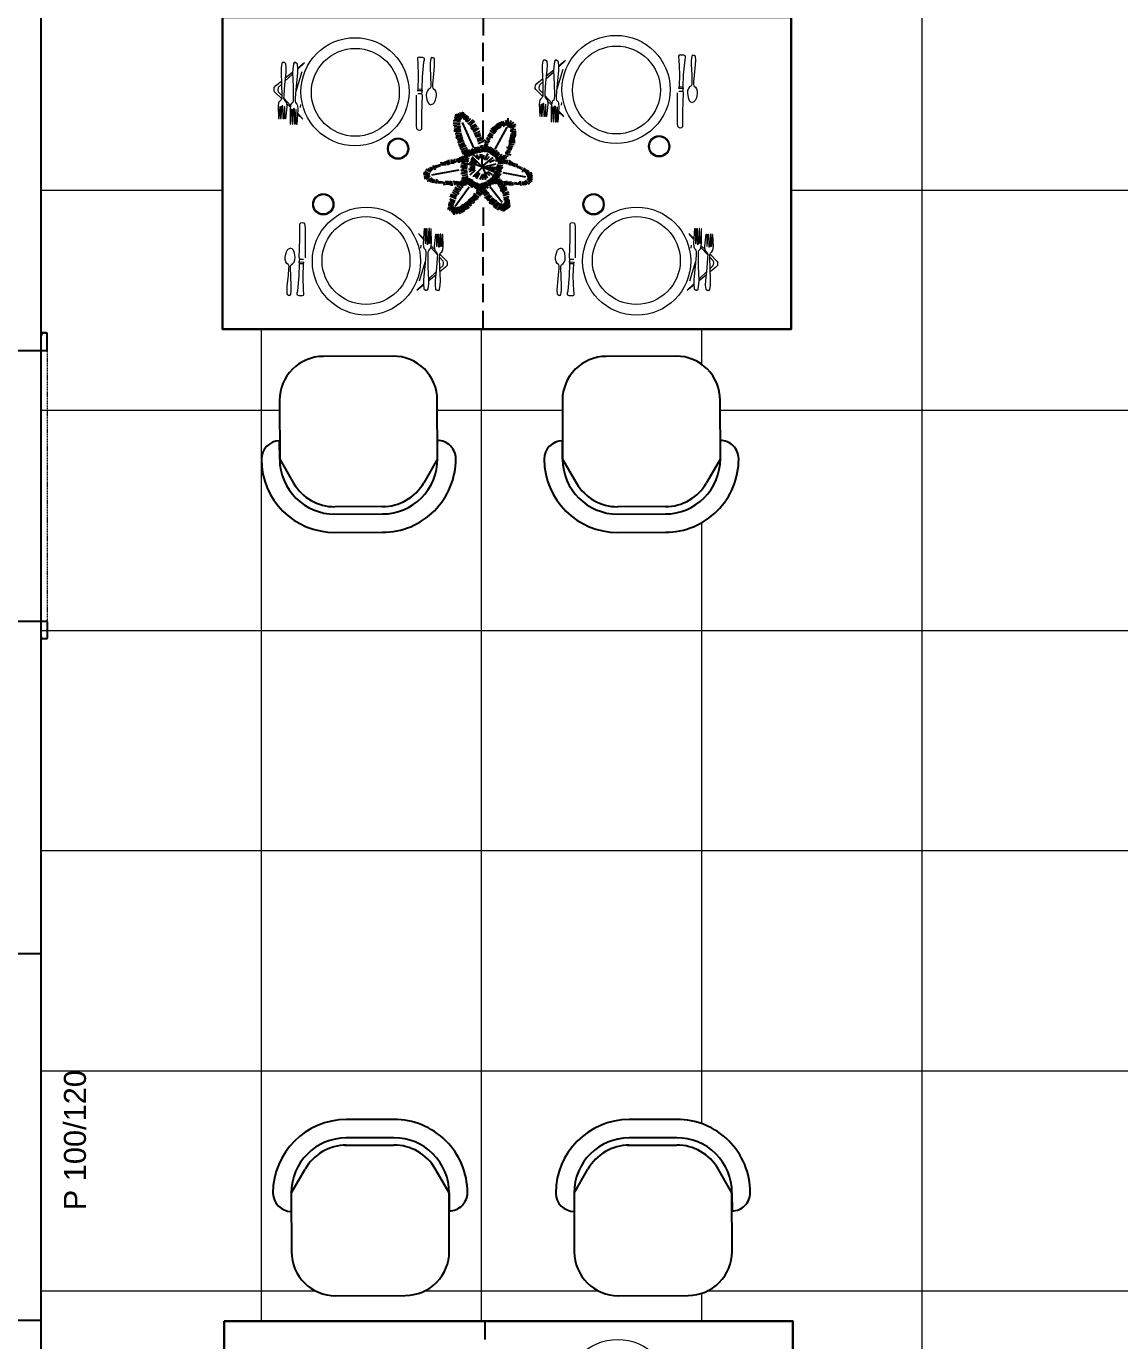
# Model space of a CAD drawing. Header units: millimetres. Extents: x 2497 to 4392, y 822 to 3100.
# Drawn here: x 3787.9 to 4085.9, y 2128.2 to 2486.5 of the extents above; entities that cross this region are included whole.
import ezdxf

# ---------------------------------------------------------------- set-up
doc = ezdxf.new("R2010")
doc.units = ezdxf.units.MM
for name, pattern in [('DOT', [0.25, 0, -0.25]), ('HIDDEN', [0.375, 0.25, -0.125]), ('HIDDEN2', [0.1875, 0.125, -0.0625]), ('STRICHPUNKT', [25.4, 12.7, -6.35, 0, -6.35])]:
    doc.linetypes.add(name, pattern=pattern)
for name, color, linetype, lineweight in [('1-DOOR', 11, 'Continuous', 15), ('1-HIDDEN', 8, 'HIDDEN', 18), ('ISI YALITIMI-50', 40, 'Continuous', 9), ('laminat kanat', 1, 'Continuous', 13), ('mdf', 37, 'Continuous', 18), ('tm_DOGRAMA_Woodwork', 124, 'Continuous', 20)]:
    doc.layers.add(name, color=color, linetype=linetype, lineweight=lineweight)
doc.layers.add('1-HATCH', color=7, linetype='Continuous', lineweight=9, true_color=0x8f9695)
doc.layers.add('6', color=6, linetype='Continuous')
doc.layers.add('LH', color=3, linetype='Continuous')
doc.styles.get("Standard").update_dxf_attribs({"font": 'arial.ttf'})
doc.linetypes.add('BATTING', pattern='A,0.0001,-0.1,[134,ltypeshp.shx,S=0.1,R=0,X=-0.1,Y=0],-0.2,[134,ltypeshp.shx,S=0.1,R=180,X=0.1,Y=0],-0.1', length=0.4001)

# ---------------------------------------------------------------- blocks, each defined once
blk = doc.blocks.new('A$C1DA50F55')
at = {"layer": '1-DOOR', "linetype": 'Continuous'}
for p, q in [((69.26, 78.72), (69.26, 79.42)), ((69.38, 78.72), (69.38, 79.42)), ((69.49, 79.44), (69.49, 78.92)), ((69.26, 78.72), (69.38, 78.72)), ((69.26, 75.24), (69.26, 74.54)), ((69.26, 75.24), (69.38, 75.24)), ((69.38, 75.24), (69.38, 74.54)), ((69.49, 74.52), (69.49, 75.04))]:
    blk.add_line(p, q, dxfattribs=at)
for points in [[(70.36, 82.32, 0.414214), (69.66, 83.02), (61.51, 83.02, 0.414214), (60.81, 82.32), (60.81, 80.02), (58.51, 80.02), (58.51, 82.32, -0.414214), (61.51, 85.32), (69.66, 85.32, -0.414214), (72.66, 82.32), (72.66, 79.77, -0.414214), (72.56, 79.67), (70.46, 79.67, -0.414214), (70.36, 79.77), (70.36, 82.32)], [(69.49, 78.92, 0.414214), (69.67, 78.74)], [(69.64, 78.92, 0.414214), (69.67, 78.89)], [(69.91, 78.74, 0.414214), (70.09, 78.92)], [(69.91, 78.89, 0.414214), (69.94, 78.92)], [(70.36, 79.07, 0.414214), (70.51, 79.22)], [(70.36, 78.92, 0.414214), (70.66, 79.22)], [(71.21, 78.77, 0.414214), (70.91, 79.07)], [(71.06, 78.77, 0.414214), (70.91, 78.92)], [(72.11, 79.07, 0.414214), (71.81, 78.77)], [(72.11, 78.92, 0.414214), (71.96, 78.77)], [(72.36, 79.22, 0.414214), (72.66, 78.92)], [(72.51, 79.22, 0.414214), (72.66, 79.07)], [(72.94, 78.92, 0.414214), (73.12, 78.74)], [(73.09, 78.92, 0.414214), (73.12, 78.89)], [(73.36, 78.89, 0.414214), (73.39, 78.92)], [(73.36, 78.74, 0.414214), (73.54, 78.92)], [(73.76, 79.42, 0.414214), (73.56, 79.62)], [(73.64, 79.42, 0.414214), (73.56, 79.5)], [(70.36, 71.64, -0.414214), (69.66, 70.94), (61.51, 70.94, -0.414214), (60.81, 71.64), (60.81, 73.94), (58.51, 73.94), (58.51, 71.64, 0.414214), (61.51, 68.64), (69.66, 68.64, 0.414214), (72.66, 71.64), (72.66, 74.19, 0.414214), (72.56, 74.29), (70.46, 74.29, 0.414214), (70.36, 74.19), (70.36, 71.64)], [(69.49, 75.04, -0.414214), (69.67, 75.22)], [(69.64, 75.04, -0.414214), (69.67, 75.07)], [(69.91, 75.22, -0.414214), (70.09, 75.04)], [(69.91, 75.07, -0.414214), (69.94, 75.04)], [(70.36, 75.04, -0.414214), (70.66, 74.74)], [(70.36, 74.89, -0.414214), (70.51, 74.74)], [(71.06, 75.19, -0.414214), (70.91, 75.04)], [(71.21, 75.19, -0.414214), (70.91, 74.89)], [(72.11, 74.89, -0.414214), (71.81, 75.19)], [(72.11, 75.04, -0.414214), (71.96, 75.19)], [(72.36, 74.74, -0.414214), (72.66, 75.04)], [(72.51, 74.74, -0.414214), (72.66, 74.89)], [(72.94, 75.04, -0.414214), (73.12, 75.22)], [(73.09, 75.04, -0.414214), (73.12, 75.07)], [(73.36, 75.22, -0.414214), (73.54, 75.04)], [(73.36, 75.07, -0.414214), (73.39, 75.04)], [(73.76, 74.54, -0.414214), (73.56, 74.34)], [(73.64, 74.54, -0.414214), (73.56, 74.46)]]:
    blk.add_lwpolyline(points, format="xyb", dxfattribs=at)
for points in [[(69.46, 79.62), (73.56, 79.62)], [(69.46, 79.5), (73.56, 79.5)], [(69.49, 79.44), (69.64, 79.44)], [(69.64, 79.44), (69.64, 78.92)], [(69.67, 78.89), (69.91, 78.89)], [(69.94, 78.92), (69.94, 79.07)], [(70.36, 79.07), (69.94, 79.07)], [(70.36, 78.92), (70.09, 78.92)], [(70.36, 79.07), (70.19, 79.07)], [(70.36, 78.92), (70.91, 78.92)], [(72.51, 79.62), (70.51, 79.62)], [(70.51, 79.62), (70.51, 79.22)], [(70.91, 79.07), (70.62, 79.07)], [(70.66, 79.62), (70.66, 79.22)], [(70.71, 79.67), (70.71, 78.42)], [(72.11, 79.07), (70.91, 79.07)], [(72.4, 79.07), (72.11, 79.07)], [(72.11, 78.92), (72.66, 78.92)], [(72.31, 79.67), (72.31, 78.42)], [(72.36, 79.62), (72.36, 79.22)], [(72.51, 79.62), (72.51, 79.22)], [(73.09, 79.07), (72.66, 79.07)], [(72.94, 78.92), (72.66, 78.92)], [(73.09, 78.92), (73.09, 79.07)], [(73.36, 78.89), (73.12, 78.89)], [(73.54, 79.44), (73.39, 79.44)], [(73.39, 79.44), (73.39, 78.92)], [(73.54, 79.44), (73.54, 78.92)], [(73.64, 78.72), (73.64, 79.42)], [(73.76, 78.72), (73.76, 79.42)], [(69.67, 78.74), (69.91, 78.74)], [(70.71, 74.29), (70.71, 75.54)], [(71.21, 78.42), (71.21, 78.77)], [(71.21, 75.54), (71.21, 75.19)], [(71.81, 78.42), (71.81, 78.77)], [(71.81, 75.54), (71.81, 75.19)], [(72.31, 74.29), (72.31, 75.54)], [(73.36, 78.74), (73.12, 78.74)], [(73.64, 78.72), (73.76, 78.72)], [(73.64, 75.24), (73.76, 75.24)], [(73.64, 75.24), (73.64, 74.54)], [(73.76, 75.24), (73.76, 74.54)], [(69.46, 74.46), (73.56, 74.46)], [(69.46, 74.34), (73.56, 74.34)], [(69.49, 74.52), (69.64, 74.52)], [(69.64, 74.52), (69.64, 75.04)], [(69.67, 75.22), (69.91, 75.22)], [(69.67, 75.07), (69.91, 75.07)], [(69.94, 75.04), (69.94, 74.89)], [(70.36, 74.89), (69.94, 74.89)], [(70.36, 75.04), (70.09, 75.04)], [(70.36, 74.89), (70.19, 74.89)], [(70.36, 75.04), (70.91, 75.04)], [(70.51, 74.34), (70.51, 74.74)], [(72.51, 74.34), (70.51, 74.34)], [(70.91, 74.89), (70.62, 74.89)], [(70.66, 74.34), (70.66, 74.74)], [(72.11, 74.89), (70.91, 74.89)], [(72.11, 75.04), (72.66, 75.04)], [(72.4, 74.89), (72.11, 74.89)], [(72.36, 74.34), (72.36, 74.74)], [(72.51, 74.34), (72.51, 74.74)], [(72.94, 75.04), (72.66, 75.04)], [(73.09, 74.89), (72.66, 74.89)], [(73.09, 75.04), (73.09, 74.89)], [(73.36, 75.22), (73.12, 75.22)], [(73.36, 75.07), (73.12, 75.07)], [(73.39, 74.52), (73.39, 75.04)], [(73.54, 74.52), (73.39, 74.52)], [(73.54, 74.52), (73.54, 75.04)]]:
    blk.add_lwpolyline(points, dxfattribs=at)
for centre, radius, start, end in [((69.46, 79.42), 0.2, 90, 180), ((69.46, 79.42), 0.08, 90, 180), ((69.46, 74.54), 0.2, 180, 270), ((69.46, 74.54), 0.08, 180, 270)]:
    blk.add_arc(centre, radius, start, end, dxfattribs=at)
at = {"layer": '1-HATCH', "linetype": 'Continuous'}
for points in [[(70.31, 78.83), (70.31, 78.73)], [(72.71, 78.83), (70.31, 78.83)], [(72.71, 78.83), (72.71, 78.73)], [(72.71, 78.73), (70.31, 78.73)], [(70.31, 78.69), (70.31, 78.59)], [(72.71, 78.69), (70.31, 78.69)], [(72.71, 78.59), (70.31, 78.59)], [(70.31, 75.27), (70.31, 75.37)], [(72.71, 75.37), (70.31, 75.37)], [(72.71, 75.27), (70.31, 75.27)], [(70.31, 75.13), (70.31, 75.23)], [(72.71, 75.23), (70.31, 75.23)], [(70.41, 78.55), (70.41, 78.45)], [(72.61, 78.55), (70.41, 78.55)], [(72.61, 78.45), (70.41, 78.45)], [(70.41, 75.41), (70.41, 75.51)], [(72.61, 75.51), (70.41, 75.51)], [(72.61, 75.41), (70.41, 75.41)], [(70.56, 78.42), (70.56, 78.22)], [(72.46, 78.42), (70.56, 78.42)], [(70.56, 75.54), (70.56, 75.74)], [(72.46, 75.54), (70.56, 75.54)], [(72.36, 78.12), (70.66, 78.12)], [(72.36, 75.84), (70.66, 75.84)], [(71.06, 78.52), (71.06, 78.77)], [(71.06, 75.44), (71.06, 75.19)], [(71.86, 78.42), (71.16, 78.42)], [(71.86, 75.54), (71.16, 75.54)], [(71.96, 78.52), (71.96, 78.77)], [(71.96, 75.44), (71.96, 75.19)], [(72.46, 78.42), (72.46, 78.22)], [(72.46, 75.54), (72.46, 75.74)], [(72.61, 78.55), (72.61, 78.45)], [(72.61, 75.41), (72.61, 75.51)], [(72.71, 78.69), (72.71, 78.59)], [(72.71, 75.27), (72.71, 75.37)], [(72.71, 75.13), (72.71, 75.23)], [(72.71, 75.13), (70.31, 75.13)]]:
    blk.add_lwpolyline(points, dxfattribs=at)
for points in [[(70.56, 78.22, 0.414214), (70.66, 78.12)], [(70.56, 75.74, -0.414214), (70.66, 75.84)], [(71.06, 78.52, 0.414214), (71.16, 78.42)], [(71.06, 75.44, -0.414214), (71.16, 75.54)], [(71.86, 78.42, 0.414214), (71.96, 78.52)], [(71.86, 75.54, -0.414214), (71.96, 75.44)], [(72.36, 78.12, 0.414214), (72.46, 78.22)], [(72.36, 75.84, -0.414214), (72.46, 75.74)]]:
    blk.add_lwpolyline(points, format="xyb", dxfattribs=at)
at = {"layer": '1-HIDDEN', "ltscale": 15}
for points in [[(71.96, 82.82), (71.06, 82.82)], [(71.06, 82.82), (71.06, 78.12)], [(71.96, 82.82), (71.96, 78.12)], [(71.06, 71.14), (71.06, 75.84)], [(71.96, 71.14), (71.96, 75.84)], [(71.96, 71.14), (71.06, 71.14)]]:
    blk.add_lwpolyline(points, dxfattribs=at)
at = {"layer": 'ISI YALITIMI-50', "linetype": 'BATTING', "ltscale": 2}
blk.add_line((65.34, 76.98), (12.19, 76.98), dxfattribs=at)
at = {"layer": 'laminat kanat'}
for p, q in [((2.61, 76.37), (2.61, 78.29)), ((2.61, 78.29), (3.09, 78.29)), ((3.09, 76.37), (2.61, 76.37)), ((2.87, 76.37), (2.87, 78.29)), ((5.19, 78.72), (3.09, 78.72)), ((3.09, 78.72), (3.09, 75.24)), ((3.09, 78.66), (3.09, 75.3)), ((3.09, 75.3), (3.15, 75.24)), ((3.09, 74.07), (3.09, 75.3)), ((3.09, 75.24), (5.19, 75.24)), ((4.99, 78.52), (3.29, 78.52)), ((3.29, 78.52), (3.29, 75.44)), ((3.29, 75.44), (4.99, 75.44)), ((4.43, 77.89), (4.99, 77.89)), ((4.43, 77.89), (4.43, 76.08)), ((4.43, 76.08), (4.99, 76.08)), ((4.63, 77.66), (4.63, 76.3)), ((4.66, 77.69), (4.99, 77.69)), ((4.66, 76.28), (4.99, 76.28)), ((4.83, 74.07), (4.83, 75.24)), ((4.99, 77.89), (4.99, 78.52)), ((4.99, 77.41), (4.99, 77.69)), ((5.19, 77.41), (4.99, 77.41)), ((5.19, 76.56), (4.99, 76.56)), ((4.99, 76.28), (4.99, 76.56)), ((4.99, 75.44), (4.99, 76.08)), ((5.19, 77.41), (5.19, 78.72)), ((5.19, 75.24), (5.19, 76.56)), ((78.34, 78.72), (80.44, 78.72)), ((78.34, 77.41), (78.34, 78.72)), ((78.34, 77.41), (78.54, 77.41)), ((78.34, 76.56), (78.54, 76.56)), ((78.34, 75.24), (78.34, 76.56)), ((80.44, 75.24), (78.34, 75.24)), ((78.54, 78.52), (80.24, 78.52)), ((78.54, 77.89), (78.54, 78.52)), ((79.1, 77.89), (78.54, 77.89)), ((78.87, 77.69), (78.54, 77.69)), ((78.54, 77.41), (78.54, 77.69)), ((78.54, 76.28), (78.54, 76.56)), ((78.87, 76.28), (78.54, 76.28)), ((79.1, 76.08), (78.54, 76.08)), ((78.54, 75.44), (78.54, 76.08)), ((80.24, 75.44), (78.54, 75.44)), ((78.9, 77.66), (78.9, 76.3)), ((79.1, 77.89), (79.1, 76.08)), ((80.24, 78.52), (80.24, 75.44)), ((80.38, 78.72), (80.44, 78.66)), ((80.44, 75.3), (80.38, 75.24)), ((80.44, 78.72), (80.44, 75.24)), ((80.44, 78.66), (80.44, 75.3)), ((80.92, 78.29), (80.44, 78.29)), ((80.44, 76.37), (80.92, 76.37)), ((80.66, 76.37), (80.66, 78.29)), ((80.92, 76.37), (80.92, 78.29))]:
    blk.add_line(p, q, dxfattribs=at)
at = {"layer": 'laminat kanat', "linetype": 'STRICHPUNKT'}
for p, q in [((3.96, 75.24), (3.96, 72.89)), ((2.78, 74.07), (5.13, 74.07))]:
    blk.add_line(p, q, dxfattribs=at)
at = {"layer": 'laminat kanat', "linetype": 'HIDDEN2', "ltscale": 15}
for p, q in [((3.09, 73.11), (4.83, 73.11)), ((3.09, 72.37), (3.09, 73.11)), ((4.83, 73.11), (4.83, 72.37)), ((7.09, 72.37), (4.83, 72.37))]:
    blk.add_line(p, q, dxfattribs=at)
at = {"layer": 'laminat kanat', "linetype": 'HIDDEN2', "ltscale": 10}
for p, q in [((3.1, 0), (3.09, 72.37)), ((7.1, 0.75), (7.09, 72.37))]:
    blk.add_line(p, q, dxfattribs=at)
at = {"layer": 'laminat kanat'}
blk.add_circle((3.96, 74.07), 0.653, dxfattribs=at)
at = {"layer": 'laminat kanat', "linetype": 'HIDDEN2', "ltscale": 10}
blk.add_arc((5.69, 74.74), 74.75, 268.6934, 0.3878, dxfattribs=at)
at = {"layer": 'laminat kanat'}
for centre, radius, start, end in [((4.66, 77.66), 0.025, 90, 180), ((4.66, 76.3), 0.025, 180, 270), ((78.87, 77.66), 0.025, 0, 90), ((78.87, 76.3), 0.025, 270, 0), ((3.96, 74.07), 0.87, 180, 0)]:
    blk.add_arc(centre, radius, start, end, dxfattribs=at)
at = {"layer": 'mdf'}
for p, q in [((9.19, 78.62), (9.19, 75.34)), ((12.19, 78.62), (12.19, 75.34)), ((65.34, 75.34), (65.34, 78.62)), ((69.84, 75.34), (69.84, 78.62)), ((72.84, 75.34), (72.84, 78.62))]:
    blk.add_line(p, q, dxfattribs=at)
for points in [[(5.19, 78.72), (78.34, 78.72)], [(5.19, 78.62), (78.34, 78.62)], [(5.19, 75.34), (78.34, 75.34)], [(5.19, 75.24), (78.34, 75.24)], [(12.19, 78.02), (65.34, 78.02)], [(12.19, 75.94), (65.34, 75.94)]]:
    blk.add_lwpolyline(points, dxfattribs=at)
at = {"layer": 'tm_DOGRAMA_Woodwork'}
for p, q in [((0, 98.54), (0, 97.34)), ((0.2, 98.54), (0.2, 97.34)), ((4.7, 98.84), (0.3, 98.84)), ((4.7, 98.64), (0.3, 98.64)), ((0.3, 97.24), (0.75, 97.24)), ((0.3, 97.04), (0.75, 97.04)), ((0.75, 97.04), (0.75, 97.24)), ((4.8, 79.17), (4.8, 98.54)), ((5, 79.17), (5, 98.54)), ((78.53, 79.17), (78.53, 98.54)), ((78.73, 79.17), (78.73, 98.54)), ((78.83, 98.84), (83.23, 98.84)), ((78.83, 98.64), (83.23, 98.64)), ((82.78, 97.04), (82.78, 97.24)), ((83.23, 97.24), (82.78, 97.24)), ((83.23, 97.04), (82.78, 97.04)), ((83.33, 98.54), (83.33, 97.34)), ((83.53, 98.54), (83.53, 97.34)), ((2.41, 75.54), (2.41, 80.82)), ((2.41, 80.82), (4.35, 80.82)), ((2.61, 75.54), (2.61, 80.32)), ((2.91, 80.62), (3.85, 80.62)), ((4.15, 80.32), (4.15, 79.17)), ((4.35, 80.82), (4.35, 79.17)), ((4.45, 79.07), (4.7, 79.07)), ((4.45, 78.87), (4.7, 78.87)), ((79.08, 79.07), (78.83, 79.07)), ((79.08, 78.87), (78.83, 78.87)), ((81.12, 80.82), (79.18, 80.82)), ((79.18, 80.82), (79.18, 79.17)), ((79.38, 80.32), (79.38, 79.17)), ((80.62, 80.62), (79.68, 80.62)), ((80.92, 75.54), (80.92, 80.32)), ((81.12, 75.54), (81.12, 80.82)), ((0, 76.74), (0, 75.54)), ((0.2, 76.74), (0.2, 75.54)), ((0.3, 77.04), (1.99, 77.04)), ((0.3, 76.84), (1.99, 76.84)), ((0.3, 75.44), (2.31, 75.44)), ((0.3, 75.24), (2.31, 75.24)), ((1.99, 76.84), (1.99, 77.04)), ((85.62, 75.44), (81.22, 75.44)), ((85.62, 75.24), (81.22, 75.24)), ((84.92, 76.84), (84.92, 77.04)), ((84.92, 77.04), (85.62, 77.04)), ((84.92, 76.84), (85.62, 76.84)), ((85.72, 76.74), (85.72, 75.54)), ((85.92, 76.74), (85.92, 75.54))]:
    blk.add_line(p, q, dxfattribs=at)
at = {"layer": 'tm_DOGRAMA_Woodwork', "linetype": 'DOT', "ltscale": 0.5}
blk.add_line((78.83, 98.84), (4.7, 98.84), dxfattribs=at)
at = {"layer": 'tm_DOGRAMA_Woodwork'}
for centre, radius, start, end in [((0.3, 98.54), 0.3, 90, 180), ((0.3, 97.34), 0.3, 180, 270), ((0.3, 98.54), 0.1, 90, 180), ((0.3, 97.34), 0.1, 180, 270), ((4.7, 98.54), 0.3, 0, 90), ((4.7, 98.54), 0.1, 0, 90), ((78.83, 98.54), 0.3, 90, 180), ((78.83, 98.54), 0.1, 90, 180), ((83.23, 98.54), 0.3, 0, 90), ((83.23, 98.54), 0.1, 0, 90), ((83.23, 97.34), 0.3, 270, 0), ((83.23, 97.34), 0.1, 270, 0), ((2.91, 80.32), 0.3, 90, 180), ((3.85, 80.32), 0.3, 0, 90), ((4.45, 79.17), 0.3, 180, 270), ((4.45, 79.17), 0.1, 180, 270), ((4.7, 79.17), 0.3, 270, 0), ((4.7, 79.17), 0.1, 270, 0), ((78.83, 79.17), 0.3, 180, 270), ((78.83, 79.17), 0.1, 180, 270), ((79.08, 79.17), 0.3, 270, 0), ((79.08, 79.17), 0.1, 270, 0), ((79.68, 80.32), 0.3, 90, 180), ((80.62, 80.32), 0.3, 0, 90), ((0.3, 76.74), 0.3, 90, 180), ((0.3, 75.54), 0.3, 180, 270), ((0.3, 76.74), 0.1, 90, 180), ((0.3, 75.54), 0.1, 180, 270), ((2.31, 75.54), 0.3, 270, 0), ((2.31, 75.54), 0.1, 270, 0), ((81.22, 75.54), 0.3, 180, 270), ((81.22, 75.54), 0.1, 180, 270), ((85.62, 76.74), 0.3, 0, 90), ((85.62, 76.74), 0.1, 0, 90), ((85.62, 75.54), 0.3, 270, 0), ((85.62, 75.54), 0.1, 270, 0)]:
    blk.add_arc(centre, radius, start, end, dxfattribs=at)
blk = doc.blocks.new('A$C0CF827CB')
at = {"lineweight": 20}
for p, q in [((-4.96, 26.05), (-5.12, 25)), ((-4.82, 26.31), (-4.96, 26.05)), ((-4.55, 26.43), (-4.82, 26.31)), ((-4.55, 26.43), (-4.29, 26.42)), ((-4.29, 26.42), (-4.03, 26.28)), ((-4.03, 26.28), (-3.91, 26.02)), ((-3.91, 26.02), (-3.81, 24.96)), ((-1.81, 25.95), (-1.98, 24.64)), ((-1.67, 26.21), (-1.81, 25.95)), ((-1.4, 26.34), (-1.67, 26.21)), ((-1.14, 26.33), (-1.4, 26.34)), ((-1.4, 26.34), (-1.14, 26.33)), ((-1.14, 26.33), (-0.88, 26.19)), ((-0.88, 26.19), (-0.76, 25.92)), ((-0.76, 25.92), (-0.66, 24.6)), ((32.01, 27.45), (32, 27.05)), ((32, 27.05), (32.11, 26.52)), ((32.15, 27.7), (32.01, 27.45)), ((32.11, 26.52), (32.25, 22.44)), ((32.55, 27.82), (32.15, 27.7)), ((32.55, 27.82), (33.34, 27.8)), ((33.69, 26.47), (33.3, 22.41)), ((33.34, 27.8), (33.73, 27.66)), ((33.84, 27), (33.69, 26.47)), ((33.73, 27.66), (33.85, 27.39)), ((33.85, 27.39), (33.84, 27)), ((35.49, 26.38), (35.47, 25.26)), ((35.47, 25.26), (35.6, 22.26)), ((35.62, 27.35), (35.49, 26.38)), ((35.74, 27.62), (35.62, 27.35)), ((35.96, 27.72), (35.74, 27.62)), ((35.96, 27.72), (36.22, 27.71)), ((36.22, 27.71), (36.44, 27.6)), ((36.57, 25.23), (36.26, 22.24)), ((36.44, 27.6), (36.55, 27.33)), ((36.55, 27.33), (36.61, 26.34)), ((36.61, 26.34), (36.57, 25.23)), ((-5.12, 25), (-5.16, 23.69)), ((-5.16, 23.69), (-5, 20.27)), ((-3.85, 23.65), (-4.21, 20.24)), ((-3.81, 24.96), (-3.85, 23.65)), ((-1.98, 24.64), (-2.01, 23.46)), ((-2.01, 23.46), (-1.86, 19.91)), ((-0.7, 23.42), (-1.07, 19.88)), ((-0.66, 24.6), (-0.7, 23.42)), ((32.25, 22.44), (32.15, 19.16)), ((33.3, 22.41), (33.2, 19.13)), ((35.6, 22.26), (35.65, 20.4)), ((36.26, 22.24), (36.1, 20.38)), ((-5, 20.27), (-4.95, 17.5)), ((-4.21, 20.24), (-4.43, 17.49)), ((-1.86, 19.91), (-1.82, 16.75)), ((-1.07, 19.88), (-1.3, 16.74)), ((32.15, 19.16), (32.01, 18.64)), ((33.32, 18.6), (32.01, 18.64)), ((32.15, 19.16), (33.2, 19.13)), ((33.18, 18.34), (33.16, 17.81)), ((33.32, 18.6), (33.18, 18.34)), ((33.2, 19.13), (33.32, 18.6)), ((34.5, 18.05), (34.43, 17.34)), ((34.71, 18.63), (34.5, 18.05)), ((35.03, 19.06), (34.71, 18.63)), ((35.38, 19.29), (35.03, 19.06)), ((35.5, 19.41), (35.38, 19.29)), ((35.63, 19.74), (35.5, 19.41)), ((35.65, 20.4), (35.63, 19.74)), ((36.1, 20.38), (36.08, 19.73)), ((36.08, 19.73), (36.18, 19.39)), ((36.18, 19.39), (36.3, 19.27)), ((36.3, 19.27), (36.63, 19.01)), ((36.63, 19.01), (36.92, 18.56)), ((36.92, 18.56), (37.1, 17.97)), ((37.1, 17.97), (37.12, 17.26)), ((-5.81, 15.43), (-5.97, 14.38)), ((-5.97, 14.38), (-5.81, 11.09)), ((-5.53, 15.81), (-5.81, 15.43)), ((-5.68, 11.08), (-5.44, 14.36)), ((-5.13, 16.19), (-5.53, 15.81)), ((-5.44, 14.36), (-5.31, 14.36)), ((-5.31, 14.36), (-5.28, 11.07)), ((-5.15, 11.07), (-4.92, 14.48)), ((-4.98, 16.58), (-5.13, 16.19)), ((-4.95, 17.5), (-4.98, 16.58)), ((-4.92, 14.48), (-4.78, 14.61)), ((-4.65, 14.47), (-4.78, 14.61)), ((-4.62, 11.05), (-4.65, 14.47)), ((-4.43, 17.49), (-4.46, 16.57)), ((-4.46, 16.57), (-4.34, 16.17)), ((-4.34, 16.17), (-3.96, 15.76)), ((-3.96, 15.76), (-3.71, 15.36)), ((-3.71, 15.36), (-3.61, 14.31)), ((-2.54, 14.67), (-2.71, 13.62)), ((-2.4, 15.06), (-2.54, 14.67)), ((-1.99, 15.44), (-2.4, 15.06)), ((-1.85, 15.83), (-1.99, 15.44)), ((-1.82, 16.75), (-1.85, 15.83)), ((-1.3, 16.74), (-1.33, 15.82)), ((-1.33, 15.82), (-1.21, 15.42)), ((-1.21, 15.42), (-0.82, 15.01)), ((-0.82, 15.01), (-0.7, 14.61)), ((-0.7, 14.61), (-0.61, 13.56)), ((31.72, 9.18), (31.71, 17.46)), ((33.16, 17.81), (32.11, 17.85)), ((33.28, 17.42), (33.13, 12.42)), ((33.16, 17.81), (33.28, 17.42)), ((34.43, 17.34), (34.61, 16.19)), ((34.61, 16.19), (34.9, 15.41)), ((34.9, 15.41), (35.24, 15.05)), ((35.24, 15.05), (35.7, 14.84)), ((36.18, 15.02), (35.7, 14.84)), ((36.54, 15.36), (36.18, 15.02)), ((36.87, 16.12), (36.54, 15.36)), ((37.12, 17.26), (36.87, 16.12)), ((-5.81, 11.09), (-5.68, 11.08)), ((-5.28, 11.07), (-5.15, 11.07)), ((-4.49, 11.05), (-4.62, 11.05)), ((-4.26, 14.33), (-4.49, 11.05)), ((-4.13, 14.32), (-4.26, 14.33)), ((-4.1, 11.04), (-4.13, 14.32)), ((-3.97, 11.03), (-4.1, 11.04)), ((-3.61, 14.31), (-3.97, 11.03)), ((-2.71, 13.62), (-2.7, 9.55)), ((-2.57, 9.54), (-2.31, 13.61)), ((-2.31, 13.61), (-2.18, 13.61)), ((-2.18, 13.61), (-2.17, 9.53)), ((-2.04, 9.53), (-1.78, 13.73)), ((-1.78, 13.73), (-1.65, 13.85)), ((-1.52, 9.51), (-1.52, 13.72)), ((-1, 13.57), (-1.13, 13.58)), ((33.13, 12.42), (33.13, 8.22)), ((-2.7, 9.55), (-2.57, 9.54)), ((-2.17, 9.53), (-2.04, 9.53)), ((-1.39, 9.51), (-1.52, 9.51)), ((-0.86, 9.49), (-0.99, 9.5)), ((31.82, 8.26), (31.72, 9.18)), ((32.08, 7.99), (31.82, 8.26)), ((32.47, 7.84), (32.08, 7.99)), ((32.86, 7.96), (32.47, 7.84)), ((33.13, 8.22), (32.86, 7.96))]:
    blk.add_line(p, q, dxfattribs=at)
at = {"color": 255, "lineweight": 20}
for p, q in [((-1.52, 13.72), (-1.65, 13.85)), ((-1.13, 13.58), (-1.39, 9.51)), ((-0.99, 9.5), (-1, 13.57)), ((-0.61, 13.56), (-0.86, 9.49))]:
    blk.add_line(p, q, dxfattribs=at)
at = {"layer": '6', "color": 255, "lineweight": 20}
for p, q in [((-0.68, 24.84), (1.23, 26.39)), ((-0.67, 24.47), (1.23, 26.26)), ((-4.11, 21.24), (-2, 23.22)), ((-4.01, 22.14), (-2, 23.77)), ((0.49, 23.78), (-1.11, 18.42)), ((-7.02, 18.62), (-7, 19.54)), ((-6.9, 18.35), (-7.02, 18.62)), ((-7, 19.54), (-6.59, 20.05)), ((-5.01, 16.51), (-6.9, 18.35)), ((-6.59, 20.05), (-5.05, 21.3)), ((-5.97, 18.85), (-5.81, 19.63)), ((-5.85, 18.32), (-5.97, 18.85)), ((-4.96, 17.34), (-5.85, 18.32)), ((-5.81, 19.63), (-5.01, 20.39)), ((-2.54, 14.67), (-4.45, 16.77)), ((-2.62, 14.18), (-3.69, 15.23)), ((0.15, 14.87), (0.07, 14.07)), ((-1.52, 13.11), (-1.8, 13.39)), ((-1, 12.6), (-1.18, 12.78)), ((-1, 12.96), (-1.16, 13.14)), ((0.76, 10.89), (-0.68, 12.3)), ((0.64, 11.16), (-0.67, 12.59))]:
    blk.add_line(p, q, dxfattribs=at)
at = {"layer": '6', "lineweight": 20}
blk.add_line((-1.52, 13.54), (-1.73, 13.77), dxfattribs=at)
at = {"layer": '6', "color": 255, "lineweight": 20}
for centre, radius in [((14.99, 18.39), 14.73), ((15.09, 18.23), 11.97), ((26.73, 2.89), 2.89), ((26.73, 2.89), 2.63)]:
    blk.add_circle(centre, radius, dxfattribs=at)

msp = doc.modelspace()

# ---------------------------------------------------------------- linework, layer by layer
at = {"color": 6}
for p, q in [((3887.9, 2396.56), (3868.9, 2396.51)), ((3964.98, 2396.56), (3945.98, 2396.51)), ((3856.93, 2384.48), (3856.97, 2368.48)), ((3899.97, 2368.59), (3899.93, 2384.59)), ((3934.01, 2384.48), (3934.05, 2368.48)), ((3977.05, 2368.59), (3977.01, 2384.59)), ((3856.97, 2368.48), (3856.95, 2373.48)), ((3934.05, 2368.48), (3934.04, 2373.48)), ((3856.97, 2368.48), (3860.74, 2361.99)), ((3899.97, 2368.59), (3896.22, 2362.07)), ((3934.05, 2368.48), (3937.83, 2361.99)), ((3977.05, 2368.59), (3973.3, 2362.07)), ((3872, 2353.52), (3885, 2353.55)), ((3884.98, 2355.55), (3872.01, 2355.52)), ((3885.49, 2355.55), (3872.01, 2355.52)), ((3949.08, 2353.52), (3962.08, 2353.55)), ((3962.06, 2355.55), (3949.1, 2355.52)), ((3962.57, 2355.55), (3949.1, 2355.52)), ((3872.01, 2348.52), (3885.01, 2348.55)), ((3949.09, 2348.52), (3962.09, 2348.55)), ((3888.09, 2188.56), (3875.09, 2188.53)), ((3965.18, 2188.56), (3952.18, 2188.53)), ((3874.62, 2181.53), (3888.09, 2181.56)), ((3888.11, 2183.56), (3875.11, 2183.53)), ((3875.13, 2181.53), (3888.09, 2181.56)), ((3951.7, 2181.53), (3965.18, 2181.56)), ((3965.19, 2183.56), (3952.19, 2183.53)), ((3952.21, 2181.53), (3965.18, 2181.56)), ((3860.14, 2168.49), (3863.89, 2175.01)), ((3903.14, 2168.59), (3899.36, 2175.09)), ((3937.22, 2168.49), (3940.97, 2175.01)), ((3980.22, 2168.59), (3976.45, 2175.09)), ((3860.14, 2168.49), (3860.18, 2152.49)), ((3903.18, 2152.59), (3903.14, 2168.59)), ((3903.14, 2168.59), (3903.15, 2163.59)), ((3937.22, 2168.49), (3937.26, 2152.49)), ((3980.26, 2152.59), (3980.22, 2168.59)), ((3980.22, 2168.59), (3980.23, 2163.59)), ((3872.21, 2140.52), (3891.21, 2140.56)), ((3949.29, 2140.52), (3968.29, 2140.56))]:
    msp.add_line(p, q, dxfattribs=at)
at = {"color": 190}
msp.add_lwpolyline([(2596.92, 2958.72), (3791.92, 2958.72), (3791.92, 1546.72)], dxfattribs=at)
at = {"color": 252, "lineweight": 0}
for points in [[(4031.92, 2958.72), (4031.92, 821.72)], [(3841.36, 2441.72), (3791.92, 2441.72)], [(4186.58, 2441.72), (3996.36, 2441.72)], [(3851.92, 2403.94), (3851.92, 2133.54)], [(3911.92, 2403.94), (3911.92, 2133.54)], [(3971.92, 2403.94), (3971.92, 2394.37)], [(3856.93, 2381.72), (3791.92, 2381.72)], [(3934.02, 2381.72), (3899.93, 2381.72)], [(4202.16, 2381.72), (3977.02, 2381.72)], [(3971.92, 2351.16), (3971.92, 2187.4)], [(4391.92, 2321.72), (3791.92, 2321.72)], [(4391.92, 2261.72), (3791.92, 2261.72)], [(4391.92, 2201.72), (3791.92, 2201.72)], [(3866.94, 2141.72), (3791.92, 2141.72)], [(3944.02, 2141.72), (3896.32, 2141.72)], [(3971.92, 2141.14), (3971.92, 2133.54)], [(4212.16, 2141.72), (3973.4, 2141.72)]]:
    msp.add_lwpolyline(points, dxfattribs=at)
at = {"color": 6, "lineweight": 30}
for points in [[(3841.36, 2488.94), (3841.36, 2403.94), (3996.36, 2403.94), (3996.36, 2488.94)], [(3841.82, 2133.54), (3841.82, 2048.54), (3996.82, 2048.54), (3996.82, 2133.54)]]:
    msp.add_lwpolyline(points, close=True, dxfattribs=at)
at = {"color": 6}
for points in [[(3912.44, 2488.94), (3912.44, 2483.94)], [(3912.35, 2481.93), (3912.35, 2476.93)], [(3912.35, 2475.46), (3912.35, 2470.46)], [(3912.35, 2468.11), (3912.35, 2463.11)], [(3912.35, 2460.82), (3912.35, 2455.82)], [(3912.44, 2437.06), (3912.44, 2432.06)], [(3912.35, 2430.05), (3912.35, 2425.05)], [(3912.35, 2423.58), (3912.35, 2418.58)], [(3912.35, 2416.23), (3912.35, 2411.23)], [(3912.35, 2408.94), (3912.35, 2403.94)], [(3791.92, 2233.72), (3771.92, 2233.72)], [(3791.92, 2133.72), (3771.92, 2133.72)], [(3912.9, 2133.54), (3912.9, 2128.54)]]:
    msp.add_lwpolyline(points, dxfattribs=at)
for centre, radius, start, end in [((3868.93, 2384.51), 12, 90.1346, 180.1346), ((3887.93, 2384.56), 12, 0.1346, 90.1346), ((3946.01, 2384.51), 12, 90.1346, 180.1346), ((3965.01, 2384.56), 12, 0.1346, 90.1346), ((3856.97, 2368.48), 5, 90.1346, 180.1346), ((3899.97, 2368.59), 5, 0.1346, 90.1346), ((3934.05, 2368.48), 5, 90.1346, 180.1346), ((3977.05, 2368.59), 5, 0.1346, 90.1346), ((3871.97, 2368.52), 20, 180.1346, 270.1346), ((3871.97, 2368.52), 15, 180.1346, 270.1346), ((3884.97, 2368.55), 15, 270.1346, 0.1346), ((3884.97, 2368.55), 20, 270.1346, 0.1346), ((3949.05, 2368.52), 20, 180.1346, 270.1346), ((3949.05, 2368.52), 15, 180.1346, 270.1346), ((3962.05, 2368.55), 15, 270.1346, 0.1346), ((3962.05, 2368.55), 20, 270.1346, 0.1346), ((3871.98, 2368.52), 13, 210.1714, 270.1346), ((3884.95, 2368.55), 13, 270.1346, 330.0978), ((3949.06, 2368.52), 13, 210.1714, 270.1346), ((3962.03, 2368.55), 13, 270.1346, 330.0978), ((3875.14, 2168.53), 20, 90.1346, 180.1346), ((3888.14, 2168.56), 20, 0.1346, 90.1346), ((3952.22, 2168.53), 20, 90.1346, 180.1346), ((3965.22, 2168.56), 20, 0.1346, 90.1346), ((3875.14, 2168.53), 15, 90.1346, 180.1346), ((3875.16, 2168.53), 13, 90.1346, 150.0978), ((3888.12, 2168.56), 13, 30.1714, 90.1346), ((3888.14, 2168.56), 15, 0.1346, 90.1346), ((3952.22, 2168.53), 15, 90.1346, 180.1346), ((3952.24, 2168.53), 13, 90.1346, 150.0978), ((3965.21, 2168.56), 13, 30.1714, 90.1346), ((3965.22, 2168.56), 15, 0.1346, 90.1346), ((3860.14, 2168.49), 5, 180.1346, 270.1346), ((3903.14, 2168.59), 5, 270.1346, 0.1346), ((3937.22, 2168.49), 5, 180.1346, 270.1346), ((3980.22, 2168.59), 5, 270.1346, 0.1346), ((3872.18, 2152.52), 12, 180.1346, 270.1346), ((3891.18, 2152.56), 12, 270.1346, 0.1346), ((3949.26, 2152.52), 12, 180.1346, 270.1346), ((3968.26, 2152.56), 12, 270.1346, 0.1346)]:
    msp.add_arc(centre, radius, start, end, dxfattribs=at)
at = {"layer": 'LH', "color": 3}
for p, q in [((3906.36, 2460.78), (3904.57, 2461.19)), ((3906.36, 2461.13), (3904.63, 2461.7)), ((3906.62, 2461.19), (3904.8, 2462.33)), ((3906.59, 2461.26), (3905.13, 2462.48)), ((3906.41, 2461.72), (3905.64, 2462.69)), ((3905.98, 2462.82), (3905.91, 2462.8)), ((3906.34, 2461.9), (3906.4, 2462.97)), ((3906.45, 2461.61), (3906.96, 2463.15)), ((3906.61, 2461.42), (3907.16, 2462.97)), ((3906.85, 2461.47), (3907.65, 2462.62)), ((3907.1, 2461.19), (3908.02, 2462.28)), ((3907.41, 2460.96), (3908.33, 2462.05)), ((3907.59, 2460.61), (3908.64, 2461.59)), ((3907.96, 2460.32), (3909.07, 2461.36)), ((3908.33, 2459.75), (3909.75, 2460.96)), ((3919.35, 2459.1), (3919.25, 2461.42)), ((3906.24, 2460.5), (3904.2, 2460.73)), ((3906.11, 2459.98), (3904.2, 2460.09)), ((3906.17, 2459.58), (3904.26, 2459.46)), ((3906.17, 2458.66), (3904.45, 2458.37)), ((3906.3, 2458.31), (3904.45, 2457.79)), ((3906.3, 2459.06), (3904.51, 2458.94)), ((3906.36, 2457.85), (3904.88, 2457.51)), ((3909.86, 2453.31), (3906.82, 2460.27)), ((3908.76, 2459.46), (3910.12, 2460.61)), ((3908.95, 2459.06), (3910.42, 2459.81)), ((3909.07, 2458.48), (3910.79, 2459.4)), ((3909.5, 2458.14), (3910.92, 2458.77)), ((3909.75, 2457.56), (3911.29, 2458.66)), ((3909.99, 2457.16), (3911.53, 2457.85)), ((3915.17, 2456.59), (3914.12, 2457.39)), ((3915.42, 2457.05), (3914.31, 2458.02)), ((3915.72, 2457.28), (3914.61, 2458.6)), ((3915.97, 2457.56), (3914.98, 2458.94)), ((3916.28, 2458.02), (3915.35, 2459.12)), ((3916.52, 2458.31), (3915.66, 2459.4)), ((3915.71, 2452.94), (3919, 2458.99)), ((3916.83, 2458.48), (3916.03, 2459.75)), ((3917.2, 2458.71), (3916.46, 2460.04)), ((3917.51, 2459.12), (3916.83, 2460.27)), ((3918.13, 2459.06), (3917.26, 2460.44)), ((3918.49, 2459.29), (3917.75, 2460.61)), ((3919.35, 2459.1), (3918.37, 2460.27)), ((3919.35, 2459.1), (3918.62, 2460.84)), ((3919.35, 2459.1), (3920.76, 2460.31)), ((3919.35, 2459.1), (3921.36, 2459.79)), ((3919.35, 2459.1), (3921.19, 2459.21)), ((3919.35, 2459.1), (3920.77, 2458.74)), ((3919.37, 2459.08), (3920.05, 2460.76)), ((3919.79, 2458.01), (3921.4, 2457.81)), ((3919.84, 2458.44), (3921.35, 2458.33)), ((3920.1, 2457.47), (3921.43, 2457.35)), ((3906.48, 2457.28), (3904.76, 2457.05)), ((3905, 2456.64), (3906.61, 2456.87)), ((3906.67, 2456.7), (3905, 2456.01)), ((3906.85, 2456.18), (3905.37, 2455.55)), ((3907.16, 2455.21), (3905.5, 2454.63)), ((3906.91, 2455.67), (3905.56, 2454.98)), ((3905.74, 2454.06), (3907.34, 2454.8)), ((3907.34, 2454.29), (3905.93, 2453.54)), ((3907.78, 2453.94), (3906.05, 2453.14)), ((3910.12, 2456.7), (3911.72, 2457.28)), ((3910.42, 2456.36), (3911.84, 2456.7)), ((3910.67, 2455.72), (3912.03, 2456.18)), ((3910.86, 2455.15), (3912.4, 2455.78)), ((3911.04, 2454.52), (3912.58, 2455.26)), ((3912.12, 2452.08), (3911.74, 2453.96)), ((3912.51, 2452.2), (3912.36, 2454.1)), ((3912.51, 2452.67), (3913.31, 2454.23)), ((3913.94, 2454.57), (3912.7, 2455.55)), ((3913.57, 2453.48), (3912.77, 2454.23)), ((3913.75, 2454), (3912.83, 2454.8)), ((3913.04, 2452.14), (3912.99, 2454.19)), ((3913, 2452.51), (3913.51, 2453.94)), ((3914.24, 2454.86), (3913.32, 2455.84)), ((3914.37, 2455.44), (3913.5, 2456.13)), ((3914.55, 2455.9), (3913.69, 2456.7)), ((3915.04, 2456.01), (3913.94, 2457.1)), ((3919.19, 2453.98), (3920.47, 2453.67)), ((3919.38, 2454.85), (3921.11, 2454.81)), ((3919.39, 2454.46), (3920.85, 2454.21)), ((3919.45, 2455.22), (3921.14, 2455.31)), ((3919.62, 2455.75), (3921.05, 2455.71)), ((3919.69, 2456.12), (3921.08, 2456.13)), ((3919.82, 2456.59), (3921.3, 2456.4)), ((3919.87, 2457.02), (3921.38, 2456.92)), ((3904.82, 2449.23), (3904.7, 2450.38)), ((3905.37, 2449.4), (3905.31, 2450.32)), ((3905.87, 2449.28), (3905.68, 2450.49)), ((3906.3, 2449.4), (3906.17, 2450.78)), ((3908.02, 2453.31), (3906.3, 2452.68)), ((3908.27, 2452.79), (3906.48, 2452.16)), ((3908.35, 2449.82), (3906.52, 2450.38)), ((3906.73, 2449.4), (3906.61, 2450.95)), ((3908.59, 2450.3), (3906.67, 2450.99)), ((3908.52, 2452.39), (3906.73, 2451.7)), ((3907.22, 2449.34), (3907.1, 2450.61)), ((3907.92, 2450.5), (3907.13, 2452.07)), ((3908.35, 2450.81), (3907.48, 2452.06)), ((3907.84, 2449.46), (3907.59, 2450.95)), ((3908.85, 2450.94), (3908.02, 2452.32)), ((3908.33, 2449.63), (3908.27, 2450.38)), ((3909.34, 2451.2), (3908.43, 2452.75)), ((3909.05, 2452.84), (3909.5, 2451.28)), ((3910.78, 2449.37), (3909.13, 2450.34)), ((3909.88, 2451.46), (3909.42, 2453.14)), ((3912.21, 2448.08), (3909.43, 2450.9)), ((3911.34, 2450.1), (3909.78, 2451.42)), ((3910.43, 2451.66), (3909.89, 2453.08)), ((3910.88, 2451.78), (3910.11, 2453.54)), ((3911.41, 2450.32), (3910.61, 2451.47)), ((3911.21, 2451.95), (3910.68, 2453.62)), ((3911.62, 2451.89), (3911.26, 2453.64)), ((3911.59, 2450.55), (3911.66, 2451.64)), ((3912.21, 2448.08), (3912.03, 2451.64)), ((3912.27, 2448.36), (3915.17, 2450.72)), ((3912.33, 2450.32), (3912.7, 2451.35)), ((3913.2, 2452.68), (3912.58, 2453.48)), ((3913.38, 2453.02), (3912.77, 2453.71)), ((3912.77, 2450.03), (3913.75, 2451.81)), ((3913.32, 2450.03), (3914.18, 2451.01)), ((3913.41, 2452.18), (3914.04, 2453.66)), ((3913.9, 2451.93), (3914.62, 2453.58)), ((3915.06, 2453.12), (3914.06, 2451.85)), ((3914.43, 2451.64), (3915.52, 2453)), ((3914.91, 2451.31), (3915.74, 2452.58)), ((3915.28, 2451.02), (3916.25, 2452.67)), ((3915.6, 2450.86), (3916.65, 2452.26)), ((3915.79, 2450.48), (3917, 2451.8)), ((3916, 2449.64), (3916.29, 2451.17)), ((3916.24, 2450.19), (3917.54, 2451.6)), ((3916.43, 2449.6), (3916.7, 2450.96)), ((3916.56, 2449.95), (3918.02, 2451.18)), ((3916.83, 2449.49), (3918.46, 2450.72)), ((3916.85, 2449.44), (3917.16, 2450.62)), ((3917.35, 2449.5), (3917.51, 2450.41)), ((3917.52, 2450.36), (3918.44, 2450.31)), ((3917.76, 2450.8), (3918.85, 2450.64)), ((3917.88, 2449.27), (3918.13, 2450.4)), ((3918.05, 2451.26), (3919.26, 2451.04)), ((3918.38, 2451.77), (3919.92, 2451.41)), ((3918.42, 2452.19), (3919.76, 2452.07)), ((3918.79, 2452.64), (3919.87, 2452.4)), ((3918.82, 2453.53), (3920.36, 2453.35)), ((3919.03, 2453.07), (3920.2, 2452.9)), ((3897.86, 2446.06), (3896.56, 2446.93)), ((3898.17, 2446.7), (3896.81, 2447.39)), ((3898.35, 2446.93), (3897.43, 2447.73)), ((3898.54, 2447.16), (3897.92, 2448.02)), ((3905.77, 2447.25), (3898.32, 2445.9)), ((3898.72, 2447.33), (3898.35, 2448.19)), ((3899.46, 2447.33), (3898.84, 2448.48)), ((3899.64, 2447.79), (3899.52, 2448.59)), ((3900.08, 2448.02), (3900.08, 2448.71)), ((3900.57, 2448.19), (3900.51, 2448.88)), ((3901.12, 2448.42), (3901, 2449.4)), ((3901.74, 2448.42), (3901.55, 2449.46)), ((3902.17, 2448.54), (3902.05, 2449.63)), ((3902.6, 2448.77), (3902.42, 2449.69)), ((3902.91, 2448.65), (3902.66, 2449.92)), ((3903.28, 2448.82), (3903.03, 2450.09)), ((3903.83, 2448.94), (3903.77, 2450.15)), ((3904.33, 2449), (3904.26, 2450.09)), ((3908.15, 2448.16), (3906.23, 2448.08)), ((3908.09, 2447.11), (3906.35, 2447.28)), ((3908.11, 2448.52), (3906.36, 2448.64)), ((3908.32, 2449.42), (3906.43, 2449.75)), ((3906.5, 2446.83), (3908.11, 2446.69)), ((3908.32, 2448.88), (3906.55, 2449.19)), ((3908.1, 2447.7), (3906.58, 2447.7)), ((3910.17, 2448.25), (3908.35, 2448.85)), ((3910.18, 2447.79), (3908.45, 2447.45)), ((3910.18, 2447.56), (3908.58, 2446.81)), ((3912.21, 2448.08), (3908.67, 2449.33)), ((3910.24, 2447.96), (3908.76, 2448.08)), ((3910.24, 2447.21), (3908.76, 2445.89)), ((3910.59, 2448.87), (3909.04, 2449.77)), ((3912.21, 2448.08), (3909.57, 2445.46)), ((3911.15, 2446.79), (3910.12, 2445.33)), ((3912.21, 2448.08), (3913.5, 2445.03)), ((3915.75, 2447.55), (3912.21, 2448.08)), ((3915.39, 2446.69), (3912.21, 2448.08)), ((3912.27, 2448.08), (3915.97, 2449)), ((3913.2, 2446.7), (3914.12, 2445.78)), ((3913.63, 2446.87), (3914.86, 2446.01)), ((3914.18, 2449.46), (3915.48, 2450.03)), ((3916.14, 2447.91), (3914.18, 2448.08)), ((3915.58, 2447.18), (3914.18, 2447.5)), ((3915.46, 2446.65), (3917.3, 2446.09)), ((3915.66, 2447.07), (3917.09, 2446.56)), ((3915.87, 2447.62), (3917.44, 2446.88)), ((3917.45, 2447.36), (3915.98, 2448.03)), ((3916.02, 2448.21), (3917.8, 2447.89)), ((3916.15, 2448.74), (3917.73, 2448.47)), ((3916.38, 2449.21), (3917.89, 2449.06)), ((3916.42, 2449.73), (3918.13, 2449.31)), ((3917.36, 2450), (3918.38, 2450.03)), ((3918.35, 2448.99), (3918.52, 2450.07)), ((3918.83, 2448.88), (3919.02, 2450.08)), ((3919.37, 2448.71), (3919.75, 2449.94)), ((3919.72, 2448.5), (3920.1, 2449.73)), ((3920.04, 2448.58), (3920.32, 2449.48)), ((3920.44, 2448.31), (3920.68, 2449.38)), ((3920.86, 2448.15), (3921.15, 2449.16)), ((3921.47, 2448.08), (3921.7, 2449.04)), ((3922, 2447.8), (3922.14, 2448.48)), ((3922.47, 2447.57), (3922.55, 2448.26)), ((3922.88, 2447.3), (3923.09, 2448.09)), ((3923.01, 2446.82), (3923.75, 2447.9)), ((3923.75, 2446.75), (3924.21, 2447.56)), ((3923.92, 2446.56), (3924.62, 2447.35)), ((3924.08, 2446.31), (3925.08, 2447.01)), ((3924.23, 2446.06), (3925.65, 2446.6)), ((3897.84, 2445.84), (3896.14, 2446.52)), ((3897.84, 2445.84), (3896.16, 2446.1)), ((3896.34, 2445.52), (3897.84, 2445.84)), ((3897.84, 2445.84), (3896.37, 2444.91)), ((3897.84, 2445.84), (3896.38, 2446.4)), ((3896.41, 2445.18), (3897.84, 2445.84)), ((3897.84, 2445.84), (3896.64, 2445.15)), ((3897.84, 2445.84), (3896.76, 2444.67)), ((3897.86, 2445.66), (3897.18, 2444.68)), ((3898.36, 2445.14), (3897.2, 2444.14)), ((3898.59, 2444.96), (3897.89, 2443.96)), ((3898.82, 2444.78), (3898.43, 2443.79)), ((3899.05, 2444.66), (3898.89, 2443.73)), ((3899.76, 2444.83), (3899.44, 2443.57)), ((3900.05, 2444.43), (3900.13, 2443.62)), ((3900.53, 2444.31), (3900.69, 2443.64)), ((3901.05, 2444.26), (3901.15, 2443.57)), ((3901.64, 2444.17), (3901.75, 2443.19)), ((3902.24, 2444.32), (3902.31, 2443.27)), ((3902.68, 2444.31), (3902.83, 2443.22)), ((3903.16, 2444.19), (3903.2, 2443.25)), ((3903.43, 2444.37), (3903.49, 2443.09)), ((3903.83, 2444.29), (3903.89, 2443.01)), ((3904.39, 2444.32), (3904.62, 2443.13)), ((3904.89, 2444.38), (3905.09, 2443.3)), ((3906.6, 2442.12), (3905.27, 2443.16)), ((3905.42, 2444.27), (3905.58, 2443.13)), ((3906.95, 2442.44), (3905.69, 2443.59)), ((3906, 2444.24), (3906.16, 2443.33)), ((3907.11, 2442.88), (3906.14, 2443.97)), ((3908.13, 2446.51), (3906.36, 2446.22)), ((3906.45, 2444.47), (3906.56, 2443.25)), ((3907.55, 2443.39), (3906.51, 2444.37)), ((3908.27, 2444.94), (3906.52, 2444.76)), ((3908.19, 2445.96), (3906.61, 2445.69)), ((3908.13, 2445.44), (3906.65, 2445.08)), ((3907.97, 2443.82), (3906.69, 2444.89)), ((3908.27, 2445.52), (3906.82, 2444.08)), ((3906.9, 2444.46), (3907.11, 2443.09)), ((3908.45, 2444.28), (3907.07, 2445.29)), ((3908.59, 2445.1), (3907.31, 2443.68)), ((3907.32, 2444.56), (3907.57, 2443.03)), ((3907.78, 2444.74), (3907.96, 2443.48)), ((3908.95, 2444.89), (3907.84, 2443.33)), ((3909.43, 2444.67), (3908.4, 2443.2)), ((3908.41, 2444.77), (3908.52, 2443.26)), ((3909.66, 2444.32), (3908.81, 2442.79)), ((3908.93, 2444.72), (3909.04, 2443.98)), ((3910.01, 2444.2), (3909.26, 2442.43)), ((3910.41, 2443.96), (3909.75, 2442.59)), ((3910.93, 2443.69), (3910.03, 2442.21)), ((3910.5, 2442.15), (3911.32, 2443.54)), ((3911.39, 2446.45), (3910.53, 2444.92)), ((3910.57, 2443.34), (3910.91, 2441.33)), ((3912.22, 2443.66), (3910.74, 2442.58)), ((3912.61, 2443.1), (3910.98, 2442.12)), ((3911.5, 2443.48), (3910.99, 2441.75)), ((3911.1, 2443.37), (3911.52, 2441.5)), ((3911.47, 2443.54), (3912.11, 2441.74)), ((3912.13, 2446.09), (3911.48, 2444.72)), ((3911.51, 2443.05), (3912.95, 2441.79)), ((3912.02, 2443.3), (3911.58, 2441.75)), ((3911.93, 2443.8), (3912.54, 2442.12)), ((3912.46, 2443.02), (3912.15, 2441.53)), ((3912.4, 2446.24), (3912.27, 2444.63)), ((3912.35, 2443.8), (3913.11, 2442.22)), ((3912.65, 2444.01), (3913.66, 2442.38)), ((3912.77, 2446.24), (3913.01, 2444.63)), ((3913.07, 2444.2), (3913.82, 2442.88)), ((3913.59, 2444.48), (3914.29, 2442.89)), ((3914.61, 2443.24), (3913.94, 2444.71)), ((3914.09, 2444.82), (3915.22, 2443.41)), ((3914.47, 2445.11), (3914.15, 2443.88)), ((3914.33, 2444.78), (3915.92, 2443.49)), ((3914.91, 2444.89), (3914.5, 2443.39)), ((3914.54, 2445.14), (3915.56, 2443.9)), ((3914.72, 2445.15), (3916.26, 2444.02)), ((3914.88, 2445.52), (3916.55, 2444.59)), ((3914.91, 2445.5), (3916.38, 2446.36)), ((3915.32, 2444.75), (3914.96, 2443.41)), ((3915.02, 2445.34), (3916.06, 2444.23)), ((3915.06, 2446.02), (3916.62, 2445.15)), ((3915.33, 2444.99), (3916.71, 2445.92)), ((3915.38, 2446.3), (3916.99, 2445.61)), ((3915.39, 2445.71), (3916.41, 2444.27)), ((3915.76, 2444.71), (3915.53, 2443.51)), ((3915.7, 2444.52), (3916.84, 2445.39)), ((3916.19, 2444.43), (3915.93, 2443.55)), ((3916.09, 2443.96), (3917.17, 2444.94)), ((3916.21, 2443.51), (3917.57, 2444.52)), ((3916.77, 2444.41), (3916.49, 2443.28)), ((3916.52, 2443.15), (3917.95, 2444.05)), ((3916.72, 2442.72), (3918.48, 2443.39)), ((3917.31, 2444.46), (3916.99, 2443.41)), ((3917.06, 2442.2), (3918.37, 2443.02)), ((3917.79, 2444.34), (3917.44, 2443.19)), ((3917.8, 2446.58), (3923.97, 2445.46)), ((3918.35, 2444.26), (3918.15, 2442.99)), ((3918.76, 2444.3), (3918.56, 2443.03)), ((3919.01, 2444.09), (3918.87, 2443.16)), ((3919.49, 2444.16), (3919.24, 2443.09)), ((3919.94, 2444.12), (3919.76, 2443.08)), ((3920.52, 2443.91), (3920.3, 2442.95)), ((3921.12, 2443.94), (3920.94, 2443.27)), ((3921.64, 2443.93), (3921.4, 2443.28)), ((3922.12, 2444), (3921.96, 2443.2)), ((3922.45, 2444.37), (3922.64, 2443.08)), ((3923.15, 2444.12), (3923.2, 2443.18)), ((3923.38, 2444.22), (3923.67, 2443.2)), ((3923.63, 2444.37), (3924.23, 2443.3)), ((3923.88, 2444.53), (3924.92, 2443.42)), ((3924.39, 2445.02), (3925.31, 2443.77)), ((3924.43, 2445.56), (3925.72, 2446.45)), ((3924.56, 2445.21), (3925.49, 2446.08)), ((3924.56, 2445.21), (3925.89, 2445.96)), ((3924.56, 2445.21), (3925.85, 2445.46)), ((3924.59, 2445.12), (3925.78, 2445)), ((3925.84, 2444.59), (3924.59, 2445.12)), ((3924.76, 2445.01), (3925.66, 2444.2)), ((3905.09, 2439.44), (3903.36, 2440.13)), ((3905.14, 2439.95), (3903.49, 2440.61)), ((3905.41, 2440.31), (3904.06, 2441.26)), ((3905.86, 2440.68), (3904.24, 2441.78)), ((3906.36, 2441.71), (3904.67, 2442.56)), ((3905.97, 2441.23), (3904.74, 2442.18)), ((3908.58, 2442.61), (3904.81, 2437.38)), ((3908.93, 2439.8), (3910.19, 2438.79)), ((3909.36, 2440.1), (3910.61, 2439.22)), ((3909.65, 2440.53), (3910.94, 2439.33)), ((3911.33, 2439.82), (3909.92, 2440.88)), ((3910.38, 2441.12), (3911.7, 2440.22)), ((3910.48, 2441.67), (3912, 2440.52)), ((3910.93, 2442.18), (3912.29, 2440.95)), ((3912.66, 2442.55), (3911.25, 2441.79)), ((3911.27, 2442.64), (3912.66, 2441.36)), ((3911.57, 2441.35), (3913.09, 2442.27)), ((3913.32, 2441.89), (3911.91, 2440.83)), ((3913.56, 2441.43), (3912.23, 2440.69)), ((3912.97, 2442.93), (3912.38, 2441.27)), ((3913.96, 2441.09), (3912.61, 2440.21)), ((3914.28, 2440.65), (3912.78, 2439.65)), ((3913.31, 2439.3), (3914.39, 2440.5)), ((3914.66, 2440.17), (3913.51, 2438.87)), ((3915.07, 2439.75), (3913.96, 2438.71)), ((3915.42, 2439.44), (3913.96, 2438.2)), ((3914.27, 2442.84), (3917.64, 2438.57)), ((3917.1, 2441.65), (3918.83, 2442.57)), ((3917.51, 2441.23), (3918.95, 2442.04)), ((3917.74, 2440.85), (3919.45, 2441.33)), ((3917.74, 2440.33), (3919.53, 2440.83)), ((3918.01, 2439.7), (3919.49, 2440.05)), ((3918.05, 2439.24), (3919.44, 2439.56)), ((3904.33, 2436.91), (3902.73, 2436.64)), ((3904.43, 2437.13), (3902.79, 2436.9)), ((3904.26, 2437.32), (3902.87, 2437.49)), ((3904.4, 2437.68), (3903, 2437.98)), ((3904.46, 2438.06), (3903.06, 2438.36)), ((3904.12, 2436.67), (3903.15, 2436.22)), ((3904.76, 2438.84), (3903.32, 2439.34)), ((3904.68, 2438.38), (3903.32, 2438.85)), ((3903.48, 2435.92), (3903.53, 2435.87)), ((3904.25, 2436.82), (3903.75, 2435.68)), ((3904.57, 2437.19), (3904.18, 2435.33)), ((3904.62, 2437.25), (3904.46, 2435.11)), ((3904.8, 2437.05), (3905.1, 2435.26)), ((3905.1, 2437.21), (3905.58, 2435.45)), ((3905.41, 2437.24), (3906.16, 2435.33)), ((3905.93, 2437.37), (3906.72, 2435.63)), ((3906.25, 2437.61), (3907.25, 2435.98)), ((3906.65, 2437.97), (3907.59, 2436.44)), ((3907.07, 2438.04), (3908.13, 2436.66)), ((3907.31, 2438.31), (3908.64, 2436.92)), ((3907.69, 2438.59), (3908.69, 2437.44)), ((3908.14, 2438.96), (3909.15, 2437.55)), ((3909.39, 2437.95), (3908.44, 2439.26)), ((3908.56, 2439.4), (3909.95, 2438.25)), ((3915.63, 2439.15), (3914.43, 2437.88)), ((3916.04, 2439.03), (3914.95, 2437.61)), ((3916.4, 2438.64), (3915.24, 2437.11)), ((3916.7, 2438.36), (3915.73, 2436.71)), ((3917.2, 2438.18), (3916.25, 2436.36)), ((3917.5, 2438.12), (3916.84, 2436.41)), ((3917.79, 2437.92), (3917.31, 2436.17)), ((3918.05, 2438.16), (3917.92, 2435.96)), ((3918.05, 2438.16), (3919.75, 2438.17)), ((3918.05, 2438.16), (3918.92, 2436.62)), ((3918.05, 2438.16), (3918.69, 2436.45)), ((3918.05, 2438.16), (3918.22, 2436.15)), ((3918.05, 2438.16), (3919.34, 2436.93)), ((3918.05, 2438.16), (3919.8, 2437.3)), ((3918.05, 2438.16), (3919.76, 2437.56)), ((3918.23, 2438.89), (3919.65, 2439.05)), ((3918.25, 2438.51), (3919.67, 2438.67))]:
    msp.add_line(p, q, dxfattribs=at)

# ---------------------------------------------------------------- block references
at = {"color": 6}
for p in [(3862.5, 2450.23), (3933.64, 2450.86), (3934.1, 2095.46)]:
    msp.add_blockref('A$C0CF827CB', p, dxfattribs=at)
at = {"color": 6, "rotation": 180}
for p in [(3895.59, 2440.84), (3969.24, 2440.84)]:
    msp.add_blockref('A$C0CF827CB', p, dxfattribs=at)
at = {"color": 96, "rotation": 270}
msp.add_blockref('A$C1DA50F55', (3694.88, 2402.97), dxfattribs=at)

# ---------------------------------------------------------------- texts
at = {"color": 5, "insert": (3804.26, 2163.79), "char_height": 6, "attachment_point": 7, "rotation": 90}
msp.add_mtext_dynamic_manual_height_columns('P 100/120', width=50.2571, gutter_width=12.5, heights=[0], dxfattribs=at)

doc.saveas('drawing.dxf')
